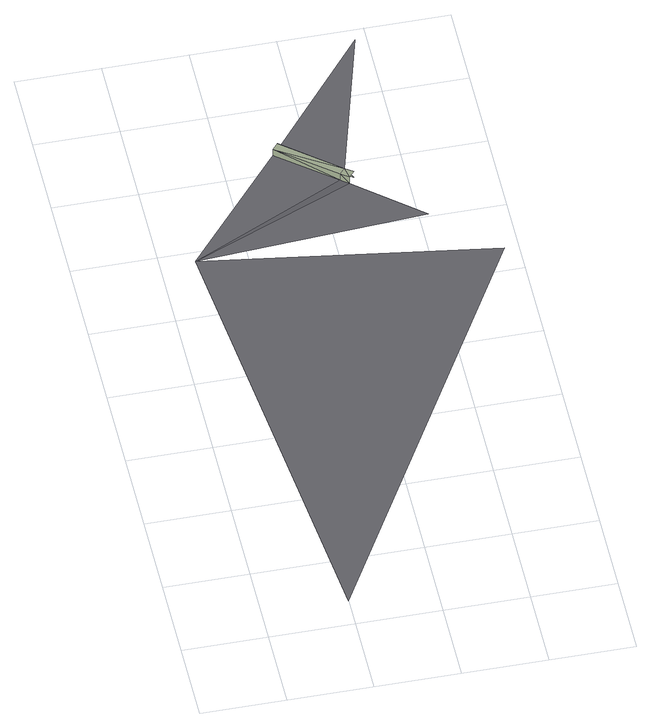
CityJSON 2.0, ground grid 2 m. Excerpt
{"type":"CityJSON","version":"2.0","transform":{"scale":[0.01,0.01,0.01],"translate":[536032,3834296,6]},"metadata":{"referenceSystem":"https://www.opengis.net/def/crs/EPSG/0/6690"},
"CityObjects":{
"road1":{"type":"Road","attributes":{"RoadStructureAttribute.sectionType":"4"},"geometry":[{"type":"MultiSurface","lod":"3","boundaries":[[[0,1,2]],[[2,3,4]],[[2,5,0]],[[2,6,5]],[[7,8,9]],[[10,11,8]],[[9,1,0]],[[0,12,9]],[[7,9,12]],[[10,8,7]],[[0,5,12]],[[13,12,5]],[[7,12,13]],[[14,7,13]],[[15,10,7]],[[16,11,10]]],"semantics":{"surfaces":[{"type":"TrafficArea","function":"2000"},{"type":"AuxiliaryTrafficArea","function":"2000"},{"type":"TrafficArea","function":"1020"}],"values":[0,0,0,0,1,1,1,1,1,1,1,1,1,1,1,2]}}]}
},
"vertices":[
[450,1351,55],[319,1456,55],[78,1160,67],[193,49,80],[765,1066,59],[468,1336,56],[621,1206,57],[462,1366,75],[332,1472,75],[319,1456,75],[462,1366,55],[332,1472,55],[450,1351,75],[468,1336,76],[481,1351,76],[481,1351,56],[571,1764,60]
]}
